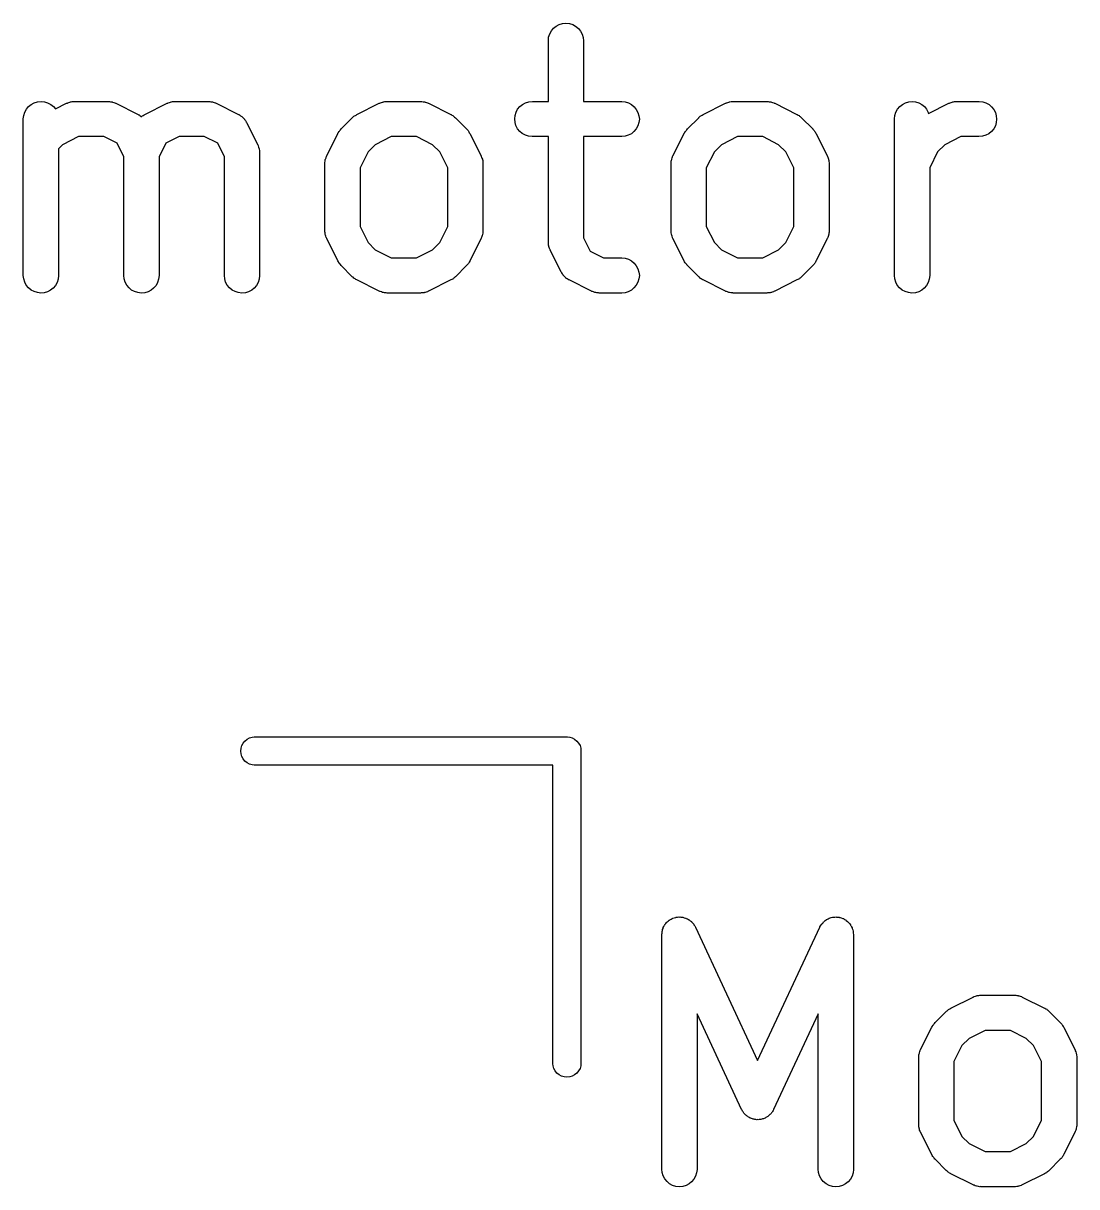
# Model space of a CAD drawing. Extents: x 79.2 to 140.3, y -94.5 to -17.5.
# Drawn here: x 130.584 to 135.076, y -59.963 to -55.003 of the extents above; entities that cross this region are included whole.
import ezdxf

# ---------------------------------------------------------------- set-up
doc = ezdxf.new("R2010")
doc.units = 0
doc.header["$MEASUREMENT"] = 0
doc.layers.add('BLACK', color=7, linetype='CONTINUOUS')

msp = doc.modelspace()

# ---------------------------------------------------------------- linework, layer by layer
at = {"layer": 'BLACK', "linetype": 'CONTINUOUS'}
for p, q in [((132.869, -55.0088), (132.883, -55.0047)), ((132.883, -55.0047), (132.898, -55.0034)), ((132.898, -55.0034), (132.913, -55.0049)), ((132.913, -55.0049), (132.927, -55.0092)), ((132.824, -55.0628), (132.829, -55.0488)), ((132.829, -55.0488), (132.836, -55.036)), ((132.836, -55.036), (132.845, -55.0248)), ((132.845, -55.0248), (132.856, -55.0156)), ((132.856, -55.0156), (132.869, -55.0088)), ((132.927, -55.0092), (132.939, -55.0162)), ((132.939, -55.0162), (132.951, -55.0255)), ((132.951, -55.0255), (132.96, -55.0369)), ((132.96, -55.0369), (132.967, -55.0498)), ((132.967, -55.0498), (132.971, -55.0638)), ((132.823, -55.0773), (132.824, -55.0628)), ((132.823, -55.0784), (132.823, -55.0773)), ((132.823, -55.3367), (132.823, -55.0784)), ((132.971, -55.0638), (132.973, -55.0784)), ((132.973, -55.0784), (132.973, -55.3367)), ((130.607, -55.3581), (130.618, -55.349)), ((130.618, -55.349), (130.631, -55.3422)), ((130.631, -55.3422), (130.645, -55.338)), ((130.645, -55.338), (130.66, -55.3367)), ((130.66, -55.3367), (130.675, -55.3382)), ((130.675, -55.3382), (130.688, -55.3426)), ((130.688, -55.3426), (130.701, -55.3495)), ((130.701, -55.3495), (130.713, -55.3589)), ((130.721, -55.3687), (130.769, -55.3446)), ((130.769, -55.3446), (130.77, -55.3442)), ((130.77, -55.3442), (130.772, -55.3434)), ((130.772, -55.3434), (130.774, -55.3424)), ((130.774, -55.3424), (130.779, -55.3409)), ((130.779, -55.3409), (130.783, -55.3391)), ((130.783, -55.3391), (130.786, -55.3388)), ((130.786, -55.3388), (130.788, -55.3381)), ((130.788, -55.3381), (130.793, -55.3376)), ((130.793, -55.3376), (130.798, -55.3368)), ((130.798, -55.3368), (130.8, -55.3369)), ((130.8, -55.3369), (130.802, -55.3367)), ((130.802, -55.3367), (130.945, -55.3367)), ((130.945, -55.3367), (130.946, -55.3367)), ((130.946, -55.3367), (130.948, -55.337)), ((130.948, -55.337), (130.951, -55.3369)), ((130.951, -55.3369), (130.956, -55.3378)), ((130.956, -55.3378), (130.961, -55.3384)), ((130.961, -55.3384), (130.963, -55.339)), ((130.963, -55.339), (130.965, -55.3394)), ((130.965, -55.3394), (130.97, -55.3412)), ((130.97, -55.3412), (130.975, -55.3428)), ((130.975, -55.3428), (130.977, -55.3438)), ((130.977, -55.3438), (130.979, -55.3446)), ((130.979, -55.3446), (131.074, -55.3923)), ((131.102, -55.3923), (131.197, -55.3446)), ((131.197, -55.3446), (131.198, -55.3442)), ((131.198, -55.3442), (131.2, -55.3434)), ((131.2, -55.3434), (131.202, -55.3424)), ((131.202, -55.3424), (131.207, -55.3409)), ((131.207, -55.3409), (131.212, -55.3391)), ((131.212, -55.3391), (131.214, -55.3388)), ((131.214, -55.3388), (131.216, -55.3381)), ((131.216, -55.3381), (131.221, -55.3376)), ((131.221, -55.3376), (131.226, -55.3368)), ((131.226, -55.3368), (131.229, -55.3369)), ((131.229, -55.3369), (131.231, -55.3367)), ((131.231, -55.3367), (131.374, -55.3367)), ((131.374, -55.3367), (131.375, -55.3367)), ((131.375, -55.3367), (131.377, -55.337)), ((131.377, -55.337), (131.379, -55.3369)), ((131.379, -55.3369), (131.384, -55.3378)), ((131.384, -55.3378), (131.389, -55.3384)), ((131.389, -55.3384), (131.391, -55.339)), ((131.391, -55.339), (131.394, -55.3394)), ((131.394, -55.3394), (131.398, -55.3412)), ((131.398, -55.3412), (131.403, -55.3428)), ((131.403, -55.3428), (131.405, -55.3438)), ((131.405, -55.3438), (131.407, -55.3446)), ((131.407, -55.3446), (131.502, -55.3923)), ((132.007, -55.3923), (132.102, -55.3446)), ((132.102, -55.3446), (132.103, -55.3442)), ((132.103, -55.3442), (132.105, -55.3434)), ((132.105, -55.3434), (132.107, -55.3424)), ((132.107, -55.3424), (132.112, -55.3409)), ((132.112, -55.3409), (132.117, -55.3391)), ((132.117, -55.3391), (132.119, -55.3388)), ((132.119, -55.3388), (132.121, -55.3381)), ((132.121, -55.3381), (132.126, -55.3376)), ((132.126, -55.3376), (132.131, -55.3368)), ((132.131, -55.3368), (132.133, -55.3369)), ((132.133, -55.3369), (132.136, -55.3367)), ((132.136, -55.3367), (132.278, -55.3367)), ((132.278, -55.3367), (132.28, -55.3367)), ((132.28, -55.3367), (132.282, -55.337)), ((132.282, -55.337), (132.284, -55.3369)), ((132.284, -55.3369), (132.289, -55.3378)), ((132.289, -55.3378), (132.294, -55.3384)), ((132.294, -55.3384), (132.296, -55.339)), ((132.296, -55.339), (132.298, -55.3394)), ((132.298, -55.3394), (132.303, -55.3412)), ((132.303, -55.3412), (132.308, -55.3428)), ((132.308, -55.3428), (132.31, -55.3438)), ((132.31, -55.3438), (132.312, -55.3446)), ((132.312, -55.3446), (132.407, -55.3923)), ((132.702, -55.3585), (132.713, -55.3492)), ((132.713, -55.3492), (132.726, -55.3424)), ((132.726, -55.3424), (132.74, -55.3381)), ((132.74, -55.3381), (132.755, -55.3367)), ((132.755, -55.3367), (132.823, -55.3367)), ((132.973, -55.3367), (133.136, -55.3367)), ((133.136, -55.3367), (133.137, -55.3367)), ((133.137, -55.3367), (133.151, -55.3384)), ((133.151, -55.3384), (133.165, -55.3428)), ((133.165, -55.3428), (133.178, -55.3498)), ((133.178, -55.3498), (133.189, -55.3592)), ((133.483, -55.3923), (133.578, -55.3446)), ((133.578, -55.3446), (133.579, -55.3442)), ((133.579, -55.3442), (133.581, -55.3434)), ((133.581, -55.3434), (133.583, -55.3424)), ((133.583, -55.3424), (133.588, -55.3409)), ((133.588, -55.3409), (133.593, -55.3391)), ((133.593, -55.3391), (133.595, -55.3388)), ((133.595, -55.3388), (133.597, -55.3381)), ((133.597, -55.3381), (133.602, -55.3376)), ((133.602, -55.3376), (133.607, -55.3368)), ((133.607, -55.3368), (133.61, -55.3369)), ((133.61, -55.3369), (133.612, -55.3367)), ((133.612, -55.3367), (133.755, -55.3367)), ((133.755, -55.3367), (133.756, -55.3367)), ((133.756, -55.3367), (133.758, -55.337)), ((133.758, -55.337), (133.76, -55.3369)), ((133.76, -55.3369), (133.765, -55.3378)), ((133.765, -55.3378), (133.77, -55.3384)), ((133.77, -55.3384), (133.772, -55.339)), ((133.772, -55.339), (133.775, -55.3394)), ((133.775, -55.3394), (133.779, -55.3412)), ((133.779, -55.3412), (133.784, -55.3428)), ((133.784, -55.3428), (133.786, -55.3438)), ((133.786, -55.3438), (133.788, -55.3446)), ((133.788, -55.3446), (133.883, -55.3923)), ((134.321, -55.3581), (134.333, -55.349)), ((134.333, -55.349), (134.346, -55.3422)), ((134.346, -55.3422), (134.36, -55.338)), ((134.36, -55.338), (134.374, -55.3367)), ((134.374, -55.3367), (134.389, -55.3382)), ((134.389, -55.3382), (134.403, -55.3426)), ((134.403, -55.3426), (134.416, -55.3495)), ((134.416, -55.3495), (134.427, -55.3589)), ((134.444, -55.3877), (134.531, -55.3446)), ((134.531, -55.3446), (134.532, -55.3442)), ((134.532, -55.3442), (134.534, -55.3434)), ((134.534, -55.3434), (134.536, -55.3424)), ((134.536, -55.3424), (134.541, -55.3409)), ((134.541, -55.3409), (134.545, -55.3391)), ((134.545, -55.3391), (134.548, -55.3388)), ((134.548, -55.3388), (134.55, -55.3381)), ((134.55, -55.3381), (134.555, -55.3376)), ((134.555, -55.3376), (134.56, -55.3368)), ((134.56, -55.3368), (134.562, -55.3369)), ((134.562, -55.3369), (134.564, -55.3367)), ((134.564, -55.3367), (134.659, -55.3367)), ((134.659, -55.3367), (134.66, -55.3367)), ((134.66, -55.3367), (134.675, -55.3384)), ((134.675, -55.3384), (134.689, -55.3428)), ((134.689, -55.3428), (134.702, -55.3498)), ((134.702, -55.3498), (134.713, -55.3592)), ((130.584, -55.4107), (130.586, -55.3961)), ((130.586, -55.3961), (130.59, -55.3822)), ((130.59, -55.3822), (130.598, -55.3693)), ((130.598, -55.3693), (130.607, -55.3581)), ((130.713, -55.3589), (130.721, -55.3687)), ((131.074, -55.3923), (131.075, -55.3927)), ((131.075, -55.3927), (131.076, -55.3936)), ((131.076, -55.3936), (131.078, -55.3943)), ((131.078, -55.3943), (131.082, -55.3976)), ((131.082, -55.3976), (131.087, -55.4007)), ((131.087, -55.4007), (131.088, -55.4015)), ((131.088, -55.4015), (131.089, -55.4012)), ((131.089, -55.4012), (131.09, -55.4)), ((131.09, -55.4), (131.095, -55.397)), ((131.095, -55.397), (131.099, -55.3938)), ((131.099, -55.3938), (131.101, -55.3931)), ((131.101, -55.3931), (131.102, -55.3923)), ((131.502, -55.3923), (131.503, -55.3927)), ((131.503, -55.3927), (131.505, -55.3936)), ((131.505, -55.3936), (131.506, -55.3943)), ((131.506, -55.3943), (131.511, -55.3976)), ((131.511, -55.3976), (131.516, -55.4007)), ((131.516, -55.4007), (131.517, -55.4018)), ((131.517, -55.4018), (131.518, -55.4028)), ((131.518, -55.4028), (131.522, -55.4069)), ((131.988, -55.4056), (131.991, -55.4029)), ((131.991, -55.4029), (131.994, -55.4)), ((131.994, -55.4), (131.997, -55.3984)), ((131.997, -55.3984), (132, -55.3964)), ((132, -55.3964), (132.003, -55.3945)), ((132.003, -55.3945), (132.007, -55.3923)), ((132.407, -55.3923), (132.408, -55.3927)), ((132.408, -55.3927), (132.412, -55.395)), ((132.412, -55.395), (132.415, -55.397)), ((132.415, -55.397), (132.418, -55.399)), ((132.418, -55.399), (132.42, -55.4007)), ((132.42, -55.4007), (132.423, -55.4036)), ((132.68, -55.4112), (132.681, -55.3966)), ((132.681, -55.3966), (132.686, -55.3826)), ((132.686, -55.3826), (132.692, -55.3698)), ((132.692, -55.3698), (132.702, -55.3585)), ((133.189, -55.3592), (133.198, -55.3706)), ((133.198, -55.3706), (133.205, -55.3836)), ((133.205, -55.3836), (133.209, -55.3977)), ((133.209, -55.3977), (133.211, -55.4122)), ((133.464, -55.4056), (133.468, -55.4029)), ((133.468, -55.4029), (133.471, -55.4)), ((133.471, -55.4), (133.473, -55.3984)), ((133.473, -55.3984), (133.476, -55.3964)), ((133.476, -55.3964), (133.479, -55.3945)), ((133.479, -55.3945), (133.483, -55.3923)), ((133.883, -55.3923), (133.884, -55.3927)), ((133.884, -55.3927), (133.888, -55.395)), ((133.888, -55.395), (133.892, -55.397)), ((133.892, -55.397), (133.894, -55.399)), ((133.894, -55.399), (133.897, -55.4007)), ((133.897, -55.4007), (133.9, -55.4036)), ((134.299, -55.4107), (134.3, -55.3961)), ((134.3, -55.3961), (134.305, -55.3822)), ((134.305, -55.3822), (134.312, -55.3693)), ((134.312, -55.3693), (134.321, -55.3581)), ((134.427, -55.3589), (134.436, -55.3702)), ((134.436, -55.3702), (134.443, -55.3831)), ((134.443, -55.3831), (134.444, -55.3877)), ((134.713, -55.3592), (134.722, -55.3706)), ((134.722, -55.3706), (134.729, -55.3836)), ((134.729, -55.3836), (134.733, -55.3977)), ((134.733, -55.3977), (134.734, -55.4122)), ((130.584, -55.4117), (130.584, -55.4107)), ((130.584, -56.0784), (130.584, -55.4117)), ((131.522, -55.4069), (131.526, -55.4109)), ((131.526, -55.4109), (131.527, -55.4122)), ((131.527, -55.4122), (131.528, -55.4134)), ((131.528, -55.4134), (131.531, -55.4182)), ((131.531, -55.4182), (131.535, -55.4229)), ((131.535, -55.4229), (131.535, -55.4244)), ((131.535, -55.4244), (131.536, -55.4258)), ((131.536, -55.4258), (131.584, -55.521)), ((131.94, -55.4539), (131.987, -55.4063)), ((131.987, -55.4063), (131.988, -55.4056)), ((132.423, -55.4036), (132.427, -55.4063)), ((132.427, -55.4063), (132.474, -55.4539)), ((132.681, -55.4258), (132.68, -55.4112)), ((132.685, -55.4398), (132.681, -55.4258)), ((132.692, -55.4528), (132.685, -55.4398)), ((132.701, -55.4642), (132.692, -55.4528)), ((133.205, -55.4408), (133.198, -55.4537)), ((133.209, -55.4268), (133.205, -55.4408)), ((133.211, -55.4122), (133.209, -55.4268)), ((133.416, -55.4539), (133.464, -55.4063)), ((133.464, -55.4063), (133.464, -55.4056)), ((133.9, -55.4036), (133.903, -55.4063)), ((133.903, -55.4063), (133.951, -55.4539)), ((134.299, -55.4117), (134.299, -55.4107)), ((134.299, -56.0784), (134.299, -55.4117)), ((134.729, -55.4408), (134.722, -55.4537)), ((134.733, -55.4268), (134.729, -55.4408)), ((134.734, -55.4122), (134.733, -55.4268)), ((130.82, -55.4867), (130.751, -55.521)), ((130.927, -55.4867), (130.82, -55.4867)), ((130.984, -55.5152), (130.927, -55.4867)), ((131.249, -55.4867), (131.192, -55.5152)), ((131.356, -55.4867), (131.249, -55.4867)), ((131.413, -55.5152), (131.356, -55.4867)), ((131.878, -55.5686), (131.926, -55.4734)), ((131.926, -55.4725), (131.928, -55.4689)), ((131.926, -55.4734), (131.926, -55.4725)), ((131.928, -55.4689), (131.93, -55.4652)), ((131.93, -55.4652), (131.932, -55.4628)), ((131.932, -55.4628), (131.934, -55.4602)), ((131.934, -55.4602), (131.937, -55.4572)), ((131.937, -55.4572), (131.94, -55.4539)), ((132.153, -55.4867), (132.085, -55.521)), ((132.261, -55.4867), (132.153, -55.4867)), ((132.329, -55.521), (132.261, -55.4867)), ((132.474, -55.4539), (132.475, -55.4547)), ((132.475, -55.4547), (132.478, -55.458)), ((132.478, -55.458), (132.481, -55.461)), ((132.481, -55.461), (132.482, -55.4637)), ((132.482, -55.4637), (132.484, -55.4661)), ((132.484, -55.4661), (132.486, -55.4698)), ((132.486, -55.4698), (132.488, -55.4734)), ((132.488, -55.4734), (132.536, -55.5686)), ((132.712, -55.4736), (132.701, -55.4642)), ((132.725, -55.4806), (132.712, -55.4736)), ((132.739, -55.4851), (132.725, -55.4806)), ((132.754, -55.4867), (132.739, -55.4851)), ((132.755, -55.4867), (132.754, -55.4867)), ((132.823, -55.4867), (132.755, -55.4867)), ((132.823, -55.9355), (132.823, -55.4867)), ((133.136, -55.4867), (132.973, -55.4867)), ((132.973, -55.4867), (132.973, -55.9178)), ((133.15, -55.4853), (133.136, -55.4867)), ((133.164, -55.4811), (133.15, -55.4853)), ((133.177, -55.4742), (133.164, -55.4811)), ((133.188, -55.4649), (133.177, -55.4742)), ((133.198, -55.4537), (133.188, -55.4649)), ((133.354, -55.5686), (133.402, -55.4734)), ((133.402, -55.4725), (133.405, -55.4689)), ((133.402, -55.4734), (133.402, -55.4725)), ((133.405, -55.4689), (133.407, -55.4652)), ((133.407, -55.4652), (133.409, -55.4628)), ((133.409, -55.4628), (133.41, -55.4602)), ((133.41, -55.4602), (133.413, -55.4572)), ((133.413, -55.4572), (133.416, -55.4539)), ((133.63, -55.4867), (133.561, -55.521)), ((133.737, -55.4867), (133.63, -55.4867)), ((133.805, -55.521), (133.737, -55.4867)), ((133.951, -55.4539), (133.951, -55.4547)), ((133.951, -55.4547), (133.954, -55.458)), ((133.954, -55.458), (133.957, -55.461)), ((133.957, -55.461), (133.958, -55.4637)), ((133.958, -55.4637), (133.96, -55.4661)), ((133.96, -55.4661), (133.962, -55.4698)), ((133.962, -55.4698), (133.965, -55.4734)), ((133.965, -55.4734), (134.012, -55.5686)), ((134.582, -55.4867), (134.513, -55.521)), ((134.659, -55.4867), (134.582, -55.4867)), ((134.674, -55.4853), (134.659, -55.4867)), ((134.688, -55.4811), (134.674, -55.4853)), ((134.701, -55.4742), (134.688, -55.4811)), ((134.712, -55.4649), (134.701, -55.4742)), ((134.722, -55.4537), (134.712, -55.4649)), ((130.751, -55.521), (130.734, -55.538)), ((130.734, -55.538), (130.734, -56.0784)), ((131.013, -55.5723), (130.984, -55.5152)), ((131.192, -55.5152), (131.163, -55.5723)), ((131.442, -55.5723), (131.413, -55.5152)), ((131.584, -55.521), (131.584, -55.522)), ((131.584, -55.522), (131.585, -55.524)), ((131.585, -55.524), (131.586, -55.526)), ((131.586, -55.526), (131.587, -55.5309)), ((131.587, -55.5309), (131.589, -55.5357)), ((131.589, -55.5357), (131.59, -55.5379)), ((131.59, -55.5379), (131.59, -55.54)), ((131.59, -55.54), (131.591, -55.5451)), ((131.591, -55.5451), (131.591, -55.5502)), ((131.591, -55.5502), (131.591, -55.5524)), ((132.054, -55.5514), (132.02, -55.6199)), ((132.085, -55.521), (132.054, -55.5514)), ((132.36, -55.5514), (132.329, -55.521)), ((132.394, -55.6199), (132.36, -55.5514)), ((133.531, -55.5514), (133.496, -55.6199)), ((133.561, -55.521), (133.531, -55.5514)), ((133.836, -55.5514), (133.805, -55.521)), ((133.87, -55.6199), (133.836, -55.5514)), ((134.483, -55.5514), (134.449, -55.6199)), ((134.513, -55.521), (134.483, -55.5514)), ((131.013, -56.0784), (131.013, -55.5723)), ((131.163, -55.5723), (131.163, -56.0784)), ((131.442, -56.0784), (131.442, -55.5723)), ((131.591, -55.5524), (131.592, -55.5546)), ((131.592, -55.5546), (131.592, -56.0784)), ((131.87, -55.5967), (131.871, -55.5917)), ((131.87, -55.5989), (131.87, -55.5967)), ((131.87, -55.6011), (131.87, -55.5989)), ((131.87, -55.6022), (131.87, -55.6011)), ((131.871, -55.5917), (131.872, -55.5866)), ((131.872, -55.5845), (131.873, -55.5823)), ((131.872, -55.5866), (131.872, -55.5845)), ((131.873, -55.5823), (131.875, -55.5775)), ((131.875, -55.5775), (131.876, -55.5726)), ((131.876, -55.5726), (131.877, -55.5707)), ((131.877, -55.5707), (131.878, -55.5686)), ((132.536, -55.5686), (132.536, -55.5696)), ((132.536, -55.5696), (132.537, -55.5717)), ((132.537, -55.5717), (132.538, -55.5736)), ((132.538, -55.5736), (132.54, -55.5785)), ((132.54, -55.5785), (132.542, -55.5833)), ((132.542, -55.5833), (132.542, -55.5855)), ((132.542, -55.5855), (132.543, -55.5876)), ((132.543, -55.5876), (132.543, -55.5927)), ((132.543, -55.5927), (132.544, -55.5978)), ((132.544, -55.5978), (132.544, -55.6)), ((132.544, -55.6), (132.544, -55.6022)), ((133.346, -55.6011), (133.347, -55.5989)), ((133.346, -55.6022), (133.346, -55.6011)), ((133.347, -55.5917), (133.348, -55.5866)), ((133.347, -55.5967), (133.347, -55.5917)), ((133.347, -55.5989), (133.347, -55.5967)), ((133.348, -55.5866), (133.349, -55.5845)), ((133.349, -55.5823), (133.351, -55.5775)), ((133.349, -55.5845), (133.349, -55.5823)), ((133.351, -55.5775), (133.352, -55.5726)), ((133.352, -55.5726), (133.353, -55.5707)), ((133.353, -55.5707), (133.354, -55.5686)), ((134.012, -55.5686), (134.013, -55.5696)), ((134.013, -55.5696), (134.013, -55.5717)), ((134.013, -55.5717), (134.014, -55.5736)), ((134.014, -55.5736), (134.016, -55.5785)), ((134.016, -55.5785), (134.018, -55.5833)), ((134.018, -55.5833), (134.018, -55.5855)), ((134.018, -55.5855), (134.019, -55.5876)), ((134.019, -55.5876), (134.019, -55.5927)), ((134.019, -55.5927), (134.02, -55.5978)), ((134.02, -55.5978), (134.02, -55.6)), ((134.02, -55.6), (134.02, -55.6022)), ((131.87, -55.8879), (131.87, -55.6022)), ((132.02, -55.6199), (132.02, -55.8702)), ((132.394, -55.8702), (132.394, -55.6199)), ((132.544, -55.6022), (132.544, -55.8879)), ((133.346, -55.8879), (133.346, -55.6022)), ((133.496, -55.6199), (133.496, -55.8702)), ((133.87, -55.8702), (133.87, -55.6199)), ((134.02, -55.6022), (134.02, -55.8879)), ((134.449, -55.6199), (134.449, -56.0784)), ((131.87, -55.8901), (131.87, -55.8879)), ((131.87, -55.8923), (131.87, -55.8901)), ((131.871, -55.8974), (131.87, -55.8923)), ((131.872, -55.9025), (131.871, -55.8974)), ((132.02, -55.8702), (132.054, -55.9387)), ((132.36, -55.9387), (132.394, -55.8702)), ((132.543, -55.8984), (132.542, -55.9035)), ((132.544, -55.8934), (132.543, -55.8984)), ((132.544, -55.8879), (132.544, -55.889)), ((132.544, -55.889), (132.544, -55.8911)), ((132.544, -55.8911), (132.544, -55.8934)), ((133.347, -55.8901), (133.346, -55.8879)), ((133.346, -55.8923), (133.347, -55.8901)), ((133.347, -55.8974), (133.346, -55.8923)), ((133.348, -55.9025), (133.347, -55.8974)), ((133.496, -55.8702), (133.531, -55.9387)), ((133.836, -55.9387), (133.87, -55.8702)), ((134.02, -55.8934), (134.019, -55.8984)), ((134.019, -55.8984), (134.019, -55.9035)), ((134.02, -55.8879), (134.02, -55.889)), ((134.02, -55.889), (134.02, -55.8911)), ((134.02, -55.8911), (134.02, -55.8934)), ((131.872, -55.9046), (131.872, -55.9025)), ((131.873, -55.9068), (131.872, -55.9046)), ((131.874, -55.9116), (131.873, -55.9068)), ((131.876, -55.9165), (131.874, -55.9116)), ((131.877, -55.9184), (131.876, -55.9165)), ((131.878, -55.9205), (131.877, -55.9184)), ((131.878, -55.9214), (131.878, -55.9205)), ((131.926, -56.0167), (131.878, -55.9214)), ((132.054, -55.9387), (132.085, -55.9691)), ((132.329, -55.9691), (132.36, -55.9387)), ((132.536, -55.9214), (132.488, -56.0167)), ((132.537, -55.9194), (132.536, -55.9214)), ((132.538, -55.9174), (132.537, -55.9194)), ((132.539, -55.9126), (132.538, -55.9174)), ((132.541, -55.9078), (132.539, -55.9126)), ((132.542, -55.9056), (132.541, -55.9078)), ((132.542, -55.9035), (132.542, -55.9056)), ((132.823, -55.9377), (132.823, -55.9355)), ((132.823, -55.9399), (132.823, -55.9377)), ((132.823, -55.945), (132.823, -55.9399)), ((132.824, -55.9501), (132.823, -55.945)), ((132.973, -55.9178), (133.001, -55.9749)), ((133.348, -55.9046), (133.348, -55.9025)), ((133.349, -55.9068), (133.348, -55.9046)), ((133.351, -55.9116), (133.349, -55.9068)), ((133.352, -55.9165), (133.351, -55.9116)), ((133.353, -55.9184), (133.352, -55.9165)), ((133.354, -55.9205), (133.353, -55.9184)), ((133.354, -55.9214), (133.354, -55.9205)), ((133.402, -56.0167), (133.354, -55.9214)), ((133.531, -55.9387), (133.561, -55.9691)), ((133.805, -55.9691), (133.836, -55.9387)), ((134.012, -55.9214), (133.965, -56.0167)), ((134.013, -55.9194), (134.012, -55.9214)), ((134.014, -55.9174), (134.013, -55.9194)), ((134.016, -55.9126), (134.014, -55.9174)), ((134.017, -55.9078), (134.016, -55.9126)), ((134.018, -55.9056), (134.017, -55.9078)), ((134.019, -55.9035), (134.018, -55.9056)), ((132.085, -55.9691), (132.153, -56.0034)), ((132.261, -56.0034), (132.329, -55.9691)), ((132.825, -55.9522), (132.824, -55.9501)), ((132.825, -55.9544), (132.825, -55.9522)), ((132.827, -55.9592), (132.825, -55.9544)), ((132.828, -55.9641), (132.827, -55.9592)), ((132.829, -55.9661), (132.828, -55.9641)), ((132.83, -55.9681), (132.829, -55.9661)), ((132.83, -55.9691), (132.83, -55.9681)), ((132.878, -56.0643), (132.83, -55.9691)), ((133.001, -55.9749), (133.058, -56.0034)), ((133.561, -55.9691), (133.63, -56.0034)), ((133.737, -56.0034), (133.805, -55.9691)), ((131.928, -56.0203), (131.926, -56.0167)), ((131.93, -56.024), (131.928, -56.0203)), ((131.932, -56.0264), (131.93, -56.024)), ((131.933, -56.0291), (131.932, -56.0264)), ((131.936, -56.0321), (131.933, -56.0291)), ((131.939, -56.0354), (131.936, -56.0321)), ((131.94, -56.0362), (131.939, -56.0354)), ((131.987, -56.0838), (131.94, -56.0362)), ((132.153, -56.0034), (132.261, -56.0034)), ((132.474, -56.0362), (132.427, -56.0838)), ((132.477, -56.0329), (132.474, -56.0362)), ((132.48, -56.0299), (132.477, -56.0329)), ((132.482, -56.0273), (132.48, -56.0299)), ((132.484, -56.0249), (132.482, -56.0273)), ((132.486, -56.0212), (132.484, -56.0249)), ((132.488, -56.0176), (132.486, -56.0212)), ((132.488, -56.0167), (132.488, -56.0176)), ((133.058, -56.0034), (133.136, -56.0034)), ((133.136, -56.0034), (133.137, -56.0034)), ((133.137, -56.0034), (133.151, -56.005)), ((133.151, -56.005), (133.165, -56.0094)), ((133.165, -56.0094), (133.178, -56.0165)), ((133.178, -56.0165), (133.189, -56.0259)), ((133.189, -56.0259), (133.198, -56.0373)), ((133.198, -56.0373), (133.205, -56.0503)), ((133.404, -56.0203), (133.402, -56.0167)), ((133.406, -56.024), (133.404, -56.0203)), ((133.408, -56.0264), (133.406, -56.024)), ((133.41, -56.0291), (133.408, -56.0264)), ((133.413, -56.0321), (133.41, -56.0291)), ((133.415, -56.0354), (133.413, -56.0321)), ((133.416, -56.0362), (133.415, -56.0354)), ((133.464, -56.0838), (133.416, -56.0362)), ((133.63, -56.0034), (133.737, -56.0034)), ((133.951, -56.0362), (133.903, -56.0838)), ((133.953, -56.0329), (133.951, -56.0362)), ((133.956, -56.0299), (133.953, -56.0329)), ((133.958, -56.0273), (133.956, -56.0299)), ((133.96, -56.0249), (133.958, -56.0273)), ((133.962, -56.0212), (133.96, -56.0249)), ((133.964, -56.0176), (133.962, -56.0212)), ((133.965, -56.0167), (133.964, -56.0176)), ((130.586, -56.0929), (130.584, -56.0784)), ((130.59, -56.107), (130.586, -56.0929)), ((130.733, -56.094), (130.728, -56.1079)), ((130.734, -56.0794), (130.733, -56.094)), ((130.734, -56.0784), (130.734, -56.0794)), ((131.014, -56.0929), (131.013, -56.0784)), ((131.019, -56.107), (131.014, -56.0929)), ((131.161, -56.094), (131.157, -56.1079)), ((131.163, -56.0794), (131.161, -56.094)), ((131.163, -56.0784), (131.163, -56.0794)), ((131.443, -56.0929), (131.442, -56.0784)), ((131.447, -56.107), (131.443, -56.0929)), ((131.59, -56.094), (131.586, -56.1079)), ((131.592, -56.0794), (131.59, -56.094)), ((131.592, -56.0784), (131.592, -56.0794)), ((131.991, -56.0865), (131.987, -56.0838)), ((131.994, -56.0894), (131.991, -56.0865)), ((131.996, -56.0911), (131.994, -56.0894)), ((131.999, -56.0931), (131.996, -56.0911)), ((132.002, -56.0951), (131.999, -56.0931)), ((132.006, -56.0974), (132.002, -56.0951)), ((132.007, -56.0978), (132.006, -56.0974)), ((132.411, -56.0956), (132.407, -56.0978)), ((132.415, -56.0937), (132.411, -56.0956)), ((132.417, -56.0917), (132.415, -56.0937)), ((132.42, -56.0901), (132.417, -56.0917)), ((132.423, -56.0872), (132.42, -56.0901)), ((132.426, -56.0845), (132.423, -56.0872)), ((132.427, -56.0838), (132.426, -56.0845)), ((132.879, -56.0657), (132.878, -56.0643)), ((132.88, -56.0672), (132.879, -56.0657)), ((132.883, -56.0719), (132.88, -56.0672)), ((132.886, -56.0767), (132.883, -56.0719)), ((132.887, -56.0779), (132.886, -56.0767)), ((132.888, -56.0792), (132.887, -56.0779)), ((132.892, -56.0832), (132.888, -56.0792)), ((132.896, -56.0873), (132.892, -56.0832)), ((132.897, -56.0883), (132.896, -56.0873)), ((132.898, -56.0894), (132.897, -56.0883)), ((132.903, -56.0925), (132.898, -56.0894)), ((132.908, -56.0958), (132.903, -56.0925)), ((132.909, -56.0965), (132.908, -56.0958)), ((132.911, -56.0974), (132.909, -56.0965)), ((132.912, -56.0978), (132.911, -56.0974)), ((133.205, -56.0503), (133.209, -56.0643)), ((133.209, -56.0935), (133.205, -56.1074)), ((133.209, -56.0643), (133.211, -56.0789)), ((133.211, -56.0789), (133.209, -56.0935)), ((133.467, -56.0865), (133.464, -56.0838)), ((133.47, -56.0894), (133.467, -56.0865)), ((133.472, -56.0911), (133.47, -56.0894)), ((133.475, -56.0931), (133.472, -56.0911)), ((133.479, -56.0951), (133.475, -56.0931)), ((133.482, -56.0974), (133.479, -56.0951)), ((133.483, -56.0978), (133.482, -56.0974)), ((133.887, -56.0956), (133.883, -56.0978)), ((133.891, -56.0937), (133.887, -56.0956)), ((133.893, -56.0917), (133.891, -56.0937)), ((133.896, -56.0901), (133.893, -56.0917)), ((133.899, -56.0872), (133.896, -56.0901)), ((133.902, -56.0845), (133.899, -56.0872)), ((133.903, -56.0838), (133.902, -56.0845)), ((134.3, -56.0929), (134.299, -56.0784)), ((134.304, -56.107), (134.3, -56.0929)), ((134.447, -56.094), (134.443, -56.1079)), ((134.449, -56.0794), (134.447, -56.094)), ((134.449, -56.0784), (134.449, -56.0794)), ((130.597, -56.1199), (130.59, -56.107)), ((130.606, -56.1312), (130.597, -56.1199)), ((130.617, -56.1406), (130.606, -56.1312)), ((130.63, -56.1475), (130.617, -56.1406)), ((130.7, -56.1411), (130.688, -56.1479)), ((130.712, -56.132), (130.7, -56.1411)), ((130.721, -56.1208), (130.712, -56.132)), ((130.728, -56.1079), (130.721, -56.1208)), ((131.026, -56.1199), (131.019, -56.107)), ((131.035, -56.1312), (131.026, -56.1199)), ((131.046, -56.1406), (131.035, -56.1312)), ((131.059, -56.1475), (131.046, -56.1406)), ((131.129, -56.1411), (131.116, -56.1479)), ((131.14, -56.132), (131.129, -56.1411)), ((131.15, -56.1208), (131.14, -56.132)), ((131.157, -56.1079), (131.15, -56.1208)), ((131.454, -56.1199), (131.447, -56.107)), ((131.463, -56.1312), (131.454, -56.1199)), ((131.475, -56.1406), (131.463, -56.1312)), ((131.488, -56.1475), (131.475, -56.1406)), ((131.558, -56.1411), (131.545, -56.1479)), ((131.569, -56.132), (131.558, -56.1411)), ((131.578, -56.1208), (131.569, -56.132)), ((131.586, -56.1079), (131.578, -56.1208)), ((132.102, -56.1455), (132.007, -56.0978)), ((132.104, -56.1463), (132.102, -56.1455)), ((132.106, -56.1473), (132.104, -56.1463)), ((132.309, -56.1467), (132.307, -56.1477)), ((132.311, -56.1459), (132.309, -56.1467)), ((132.312, -56.1455), (132.311, -56.1459)), ((132.407, -56.0978), (132.312, -56.1455)), ((133.007, -56.1455), (132.912, -56.0978)), ((133.009, -56.1463), (133.007, -56.1455)), ((133.011, -56.1473), (133.009, -56.1463)), ((133.177, -56.1408), (133.164, -56.1477)), ((133.188, -56.1316), (133.177, -56.1408)), ((133.198, -56.1203), (133.188, -56.1316)), ((133.205, -56.1074), (133.198, -56.1203)), ((133.578, -56.1455), (133.483, -56.0978)), ((133.58, -56.1463), (133.578, -56.1455)), ((133.582, -56.1473), (133.58, -56.1463)), ((133.785, -56.1467), (133.783, -56.1477)), ((133.787, -56.1459), (133.785, -56.1467)), ((133.788, -56.1455), (133.787, -56.1459)), ((133.883, -56.0978), (133.788, -56.1455)), ((134.311, -56.1199), (134.304, -56.107)), ((134.32, -56.1312), (134.311, -56.1199)), ((134.332, -56.1406), (134.32, -56.1312)), ((134.345, -56.1475), (134.332, -56.1406)), ((134.415, -56.1411), (134.402, -56.1479)), ((134.426, -56.132), (134.415, -56.1411)), ((134.436, -56.1208), (134.426, -56.132)), ((134.443, -56.1079), (134.436, -56.1208)), ((130.644, -56.1518), (130.63, -56.1475)), ((130.659, -56.1534), (130.644, -56.1518)), ((130.673, -56.1521), (130.659, -56.1534)), ((130.688, -56.1479), (130.673, -56.1521)), ((131.073, -56.1518), (131.059, -56.1475)), ((131.087, -56.1534), (131.073, -56.1518)), ((131.102, -56.1521), (131.087, -56.1534)), ((131.116, -56.1479), (131.102, -56.1521)), ((131.501, -56.1518), (131.488, -56.1475)), ((131.516, -56.1534), (131.501, -56.1518)), ((131.531, -56.1521), (131.516, -56.1534)), ((131.545, -56.1479), (131.531, -56.1521)), ((132.111, -56.1489), (132.106, -56.1473)), ((132.116, -56.1507), (132.111, -56.1489)), ((132.118, -56.1511), (132.116, -56.1507)), ((132.12, -56.1517), (132.118, -56.1511)), ((132.125, -56.1523), (132.12, -56.1517)), ((132.13, -56.1532), (132.125, -56.1523)), ((132.132, -56.1531), (132.13, -56.1532)), ((132.135, -56.1534), (132.132, -56.1531)), ((132.136, -56.1534), (132.135, -56.1534)), ((132.278, -56.1534), (132.136, -56.1534)), ((132.281, -56.1532), (132.278, -56.1534)), ((132.283, -56.1533), (132.281, -56.1532)), ((132.288, -56.1525), (132.283, -56.1533)), ((132.293, -56.152), (132.288, -56.1525)), ((132.295, -56.1513), (132.293, -56.152)), ((132.297, -56.151), (132.295, -56.1513)), ((132.302, -56.1492), (132.297, -56.151)), ((132.307, -56.1477), (132.302, -56.1492)), ((133.016, -56.1489), (133.011, -56.1473)), ((133.021, -56.1507), (133.016, -56.1489)), ((133.023, -56.1511), (133.021, -56.1507)), ((133.025, -56.1517), (133.023, -56.1511)), ((133.03, -56.1523), (133.025, -56.1517)), ((133.035, -56.1532), (133.03, -56.1523)), ((133.037, -56.1531), (133.035, -56.1532)), ((133.039, -56.1534), (133.037, -56.1531)), ((133.04, -56.1534), (133.039, -56.1534)), ((133.136, -56.1534), (133.04, -56.1534)), ((133.15, -56.152), (133.136, -56.1534)), ((133.164, -56.1477), (133.15, -56.152)), ((133.587, -56.1489), (133.582, -56.1473)), ((133.592, -56.1507), (133.587, -56.1489)), ((133.594, -56.1511), (133.592, -56.1507)), ((133.596, -56.1517), (133.594, -56.1511)), ((133.601, -56.1523), (133.596, -56.1517)), ((133.606, -56.1532), (133.601, -56.1523)), ((133.609, -56.1531), (133.606, -56.1532)), ((133.611, -56.1534), (133.609, -56.1531)), ((133.612, -56.1534), (133.611, -56.1534)), ((133.755, -56.1534), (133.612, -56.1534)), ((133.757, -56.1532), (133.755, -56.1534)), ((133.759, -56.1533), (133.757, -56.1532)), ((133.764, -56.1525), (133.759, -56.1533)), ((133.769, -56.152), (133.764, -56.1525)), ((133.771, -56.1513), (133.769, -56.152)), ((133.774, -56.151), (133.771, -56.1513)), ((133.778, -56.1492), (133.774, -56.151)), ((133.783, -56.1477), (133.778, -56.1492)), ((134.359, -56.1518), (134.345, -56.1475)), ((134.373, -56.1534), (134.359, -56.1518)), ((134.388, -56.1521), (134.373, -56.1534)), ((134.402, -56.1479), (134.388, -56.1521)), ((131.516, -58.0829), (131.522, -58.0725)), ((131.522, -58.0725), (131.529, -58.0634)), ((131.529, -58.0634), (131.539, -58.0559)), ((131.539, -58.0559), (131.549, -58.0503)), ((131.549, -58.0503), (131.56, -58.0469)), ((131.56, -58.0469), (131.569, -58.046)), ((131.569, -58.046), (132.899, -58.046)), ((132.899, -58.046), (132.902, -58.0457)), ((132.902, -58.0457), (132.905, -58.046)), ((132.905, -58.046), (132.905, -58.046)), ((132.905, -58.046), (132.914, -58.0469)), ((132.914, -58.0469), (132.925, -58.0503)), ((132.925, -58.0503), (132.935, -58.0559)), ((132.935, -58.0559), (132.945, -58.0634)), ((132.945, -58.0634), (132.952, -58.0725)), ((132.952, -58.0725), (132.958, -58.0829)), ((131.512, -58.106), (131.513, -58.0942)), ((131.513, -58.1178), (131.512, -58.106)), ((131.513, -58.0942), (131.516, -58.0829)), ((131.516, -58.1291), (131.513, -58.1178)), ((131.522, -58.1395), (131.516, -58.1291)), ((132.958, -58.0829), (132.961, -58.0942)), ((132.961, -58.0942), (132.962, -58.106)), ((132.962, -58.106), (132.962, -58.1089)), ((132.962, -58.1089), (132.962, -59.4389)), ((131.529, -58.1486), (131.522, -58.1395)), ((131.539, -58.1561), (131.529, -58.1486)), ((131.549, -58.1617), (131.539, -58.1561)), ((131.56, -58.1651), (131.549, -58.1617)), ((131.569, -58.166), (131.56, -58.1651)), ((132.842, -58.166), (131.569, -58.166)), ((132.842, -59.4389), (132.842, -58.166)), ((133.34, -58.8267), (133.341, -58.8256)), ((133.341, -58.8256), (133.346, -58.823)), ((133.346, -58.823), (133.351, -58.8202)), ((133.351, -58.8202), (133.352, -58.8196)), ((133.352, -58.8196), (133.354, -58.8188)), ((133.354, -58.8188), (133.359, -58.8173)), ((133.359, -58.8173), (133.365, -58.8154)), ((133.365, -58.8154), (133.366, -58.8152)), ((133.366, -58.8152), (133.368, -58.8147)), ((133.368, -58.8147), (133.374, -58.8142)), ((133.374, -58.8142), (133.379, -58.8134)), ((133.379, -58.8134), (133.381, -58.8135)), ((133.381, -58.8135), (133.383, -58.8134)), ((133.383, -58.8134), (133.388, -58.814)), ((133.388, -58.814), (133.394, -58.8143)), ((133.394, -58.8143), (133.395, -58.8147)), ((133.395, -58.8147), (133.397, -58.8149)), ((133.397, -58.8149), (133.402, -58.8166)), ((133.402, -58.8166), (133.408, -58.818)), ((133.408, -58.818), (133.409, -58.8187)), ((133.409, -58.8187), (133.411, -58.8192)), ((133.411, -58.8192), (133.416, -58.8219)), ((133.416, -58.8219), (133.421, -58.8244)), ((133.421, -58.8244), (133.422, -58.8254)), ((133.422, -58.8254), (133.424, -58.8262)), ((134.003, -58.8291), (134.008, -58.8256)), ((134.008, -58.8256), (134.009, -58.8248)), ((134.009, -58.8248), (134.011, -58.8238)), ((134.011, -58.8238), (134.016, -58.8214)), ((134.016, -58.8214), (134.021, -58.8188)), ((134.021, -58.8188), (134.022, -58.8184)), ((134.022, -58.8184), (134.024, -58.8176)), ((134.024, -58.8176), (134.029, -58.8163)), ((134.029, -58.8163), (134.035, -58.8147)), ((134.035, -58.8147), (134.036, -58.8146)), ((134.036, -58.8146), (134.038, -58.8141)), ((134.038, -58.8141), (134.044, -58.8139)), ((134.044, -58.8139), (134.049, -58.8134)), ((134.049, -58.8134), (134.051, -58.8136)), ((134.051, -58.8136), (134.053, -58.8135)), ((134.053, -58.8135), (134.058, -58.8143)), ((134.058, -58.8143), (134.064, -58.8149)), ((134.064, -58.8149), (134.065, -58.8154)), ((134.065, -58.8154), (134.067, -58.8157)), ((134.067, -58.8157), (134.072, -58.8176)), ((134.072, -58.8176), (134.078, -58.8192)), ((134.078, -58.8192), (134.079, -58.8201)), ((134.079, -58.8201), (134.081, -58.8206)), ((134.081, -58.8206), (134.086, -58.8235)), ((134.086, -58.8235), (134.091, -58.8262)), ((133.308, -58.8745), (133.309, -58.8728)), ((133.308, -58.8762), (133.308, -58.8745)), ((133.309, -58.8728), (133.31, -58.8674)), ((133.31, -58.8674), (133.312, -58.862)), ((133.312, -58.862), (133.313, -58.8605)), ((133.313, -58.8588), (133.316, -58.8539)), ((133.313, -58.8605), (133.313, -58.8588)), ((133.316, -58.8539), (133.318, -58.8489)), ((133.318, -58.8489), (133.319, -58.8475)), ((133.319, -58.8475), (133.32, -58.846)), ((133.32, -58.846), (133.324, -58.8417)), ((133.324, -58.8417), (133.327, -58.8372)), ((133.327, -58.8372), (133.328, -58.8361)), ((133.328, -58.8361), (133.33, -58.8348)), ((133.33, -58.8348), (133.334, -58.8313)), ((133.334, -58.8313), (133.338, -58.8276)), ((133.338, -58.8276), (133.34, -58.8267)), ((133.424, -58.8262), (133.428, -58.8298)), ((133.428, -58.8298), (133.433, -58.8332)), ((133.433, -58.8332), (133.434, -58.8344)), ((133.434, -58.8344), (133.435, -58.8355)), ((133.435, -58.8355), (133.439, -58.8399)), ((133.439, -58.8399), (133.443, -58.8441)), ((133.443, -58.8441), (133.443, -58.8455)), ((133.443, -58.8455), (133.444, -58.8469)), ((133.444, -58.8469), (133.447, -58.8518)), ((133.447, -58.8518), (133.45, -58.8567)), ((133.45, -58.8567), (133.715, -59.4253)), ((133.715, -59.4253), (133.981, -58.8567)), ((133.981, -58.8557), (133.984, -58.8509)), ((133.981, -58.8567), (133.981, -58.8557)), ((133.984, -58.8509), (133.987, -58.846)), ((133.987, -58.846), (133.988, -58.8447)), ((133.988, -58.8447), (133.989, -58.8432)), ((133.989, -58.8432), (133.993, -58.8391)), ((133.993, -58.8391), (133.996, -58.8348)), ((133.996, -58.8348), (133.998, -58.8337)), ((133.998, -58.8337), (133.999, -58.8325)), ((133.999, -58.8325), (134.003, -58.8291)), ((134.091, -58.8262), (134.092, -58.8273)), ((134.092, -58.8273), (134.093, -58.8282)), ((134.093, -58.8282), (134.098, -58.832)), ((134.098, -58.832), (134.102, -58.8355)), ((134.102, -58.8355), (134.103, -58.8369)), ((134.103, -58.8369), (134.104, -58.838)), ((134.104, -58.838), (134.108, -58.8425)), ((134.108, -58.8425), (134.111, -58.8469)), ((134.111, -58.8469), (134.112, -58.8484)), ((134.112, -58.8484), (134.113, -58.8498)), ((134.113, -58.8498), (134.115, -58.8549)), ((134.115, -58.8549), (134.118, -58.8598)), ((134.118, -58.8598), (134.119, -58.8614)), ((134.119, -58.8614), (134.119, -58.863)), ((134.119, -58.863), (134.121, -58.8684)), ((134.121, -58.8684), (134.122, -58.8738)), ((134.122, -58.8738), (134.122, -58.8755)), ((133.307, -58.8873), (133.308, -58.8818)), ((133.307, -58.8884), (133.307, -58.8873)), ((133.307, -59.8884), (133.307, -58.8884)), ((133.308, -58.8818), (133.308, -58.8762)), ((134.122, -58.8755), (134.123, -58.8772)), ((134.123, -58.8772), (134.123, -58.8828)), ((134.123, -58.8828), (134.124, -58.8884)), ((134.124, -58.8884), (134.124, -59.8884)), ((134.539, -59.2023), (134.634, -59.1546)), ((134.634, -59.1546), (134.635, -59.1542)), ((134.635, -59.1542), (134.637, -59.1534)), ((134.637, -59.1534), (134.639, -59.1524)), ((134.639, -59.1524), (134.644, -59.1509)), ((134.644, -59.1509), (134.649, -59.1491)), ((134.649, -59.1491), (134.651, -59.1488)), ((134.651, -59.1488), (134.653, -59.1481)), ((134.653, -59.1481), (134.658, -59.1476)), ((134.658, -59.1476), (134.663, -59.1468)), ((134.663, -59.1468), (134.666, -59.1469)), ((134.666, -59.1469), (134.668, -59.1467)), ((134.668, -59.1467), (134.811, -59.1467)), ((134.811, -59.1467), (134.812, -59.1467)), ((134.812, -59.1467), (134.814, -59.147)), ((134.814, -59.147), (134.816, -59.1469)), ((134.816, -59.1469), (134.821, -59.1478)), ((134.821, -59.1478), (134.826, -59.1484)), ((134.826, -59.1484), (134.828, -59.149)), ((134.828, -59.149), (134.83, -59.1494)), ((134.83, -59.1494), (134.835, -59.1512)), ((134.835, -59.1512), (134.84, -59.1528)), ((134.84, -59.1528), (134.842, -59.1538)), ((134.842, -59.1538), (134.844, -59.1546)), ((134.844, -59.1546), (134.939, -59.2023)), ((134.472, -59.2639), (134.519, -59.2163)), ((134.519, -59.2163), (134.52, -59.2156)), ((134.52, -59.2156), (134.523, -59.2129)), ((134.523, -59.2129), (134.527, -59.21)), ((134.527, -59.21), (134.529, -59.2084)), ((134.529, -59.2084), (134.532, -59.2064)), ((134.532, -59.2064), (134.535, -59.2045)), ((134.535, -59.2045), (134.539, -59.2023)), ((134.939, -59.2023), (134.94, -59.2027)), ((134.94, -59.2027), (134.944, -59.205)), ((134.944, -59.205), (134.948, -59.207)), ((134.948, -59.207), (134.95, -59.209)), ((134.95, -59.209), (134.953, -59.2107)), ((134.953, -59.2107), (134.956, -59.2136)), ((134.956, -59.2136), (134.959, -59.2163)), ((134.959, -59.2163), (135.006, -59.2639)), ((133.647, -59.6344), (133.457, -59.2264)), ((133.457, -59.2264), (133.457, -59.8884)), ((133.974, -59.2264), (133.783, -59.6344)), ((133.974, -59.8884), (133.974, -59.2264)), ((134.465, -59.2728), (134.466, -59.2702)), ((134.466, -59.2702), (134.469, -59.2672)), ((134.469, -59.2672), (134.472, -59.2639)), ((135.006, -59.2639), (135.007, -59.2647)), ((135.007, -59.2647), (135.01, -59.268)), ((135.01, -59.268), (135.013, -59.271)), ((135.013, -59.271), (135.014, -59.2737)), ((134.41, -59.3786), (134.458, -59.2834)), ((134.458, -59.2825), (134.461, -59.2789)), ((134.458, -59.2834), (134.458, -59.2825)), ((134.461, -59.2789), (134.463, -59.2752)), ((134.463, -59.2752), (134.465, -59.2728)), ((134.685, -59.2967), (134.617, -59.331)), ((134.793, -59.2967), (134.685, -59.2967)), ((134.861, -59.331), (134.793, -59.2967)), ((135.014, -59.2737), (135.016, -59.2761)), ((135.016, -59.2761), (135.018, -59.2798)), ((135.018, -59.2798), (135.021, -59.2834)), ((135.021, -59.2834), (135.068, -59.3786)), ((134.586, -59.3614), (134.552, -59.4299)), ((134.617, -59.331), (134.586, -59.3614)), ((134.892, -59.3614), (134.861, -59.331)), ((134.926, -59.4299), (134.892, -59.3614)), ((134.402, -59.4067), (134.403, -59.4017)), ((134.402, -59.4089), (134.402, -59.4067)), ((134.402, -59.4111), (134.402, -59.4089)), ((134.402, -59.4122), (134.402, -59.4111)), ((134.402, -59.6979), (134.402, -59.4122)), ((134.403, -59.4017), (134.404, -59.3966)), ((134.404, -59.3966), (134.405, -59.3945)), ((134.405, -59.3923), (134.407, -59.3875)), ((134.405, -59.3945), (134.405, -59.3923)), ((134.407, -59.3875), (134.408, -59.3826)), ((134.408, -59.3826), (134.409, -59.3807)), ((134.409, -59.3807), (134.41, -59.3786)), ((135.068, -59.3786), (135.069, -59.3796)), ((135.069, -59.3796), (135.069, -59.3817)), ((135.069, -59.3817), (135.07, -59.3836)), ((135.07, -59.3836), (135.072, -59.3885)), ((135.072, -59.3885), (135.074, -59.3933)), ((135.074, -59.3933), (135.074, -59.3955)), ((135.074, -59.3955), (135.075, -59.3976)), ((135.075, -59.3976), (135.075, -59.4027)), ((135.075, -59.4027), (135.076, -59.4078)), ((135.076, -59.4078), (135.076, -59.41)), ((135.076, -59.41), (135.076, -59.4122)), ((135.076, -59.4122), (135.076, -59.6979)), ((132.843, -59.4478), (132.842, -59.4389)), ((132.846, -59.4591), (132.843, -59.4478)), ((132.852, -59.4695), (132.846, -59.4591)), ((132.859, -59.4786), (132.852, -59.4695)), ((132.952, -59.4695), (132.945, -59.4786)), ((132.958, -59.4591), (132.952, -59.4695)), ((132.961, -59.4478), (132.958, -59.4591)), ((132.962, -59.4389), (132.961, -59.4478)), ((134.552, -59.4299), (134.552, -59.6802)), ((134.926, -59.6802), (134.926, -59.4299)), ((132.869, -59.4861), (132.859, -59.4786)), ((132.879, -59.4917), (132.869, -59.4861)), ((132.89, -59.4951), (132.879, -59.4917)), ((132.902, -59.4963), (132.89, -59.4951)), ((132.914, -59.4951), (132.902, -59.4963)), ((132.925, -59.4917), (132.914, -59.4951)), ((132.935, -59.4861), (132.925, -59.4917)), ((132.945, -59.4786), (132.935, -59.4861)), ((133.649, -59.6377), (133.647, -59.6344)), ((133.651, -59.6413), (133.649, -59.6377)), ((133.653, -59.644), (133.651, -59.6413)), ((133.655, -59.647), (133.653, -59.644)), ((133.657, -59.6499), (133.655, -59.647)), ((133.66, -59.653), (133.657, -59.6499)), ((133.662, -59.6553), (133.66, -59.653)), ((133.665, -59.6579), (133.662, -59.6553)), ((133.668, -59.6602), (133.665, -59.6579)), ((133.671, -59.6629), (133.668, -59.6602)), ((133.674, -59.6646), (133.671, -59.6629)), ((133.676, -59.6667), (133.674, -59.6646)), ((133.68, -59.6684), (133.676, -59.6667)), ((133.683, -59.6704), (133.68, -59.6684)), ((133.753, -59.6672), (133.75, -59.6689)), ((133.756, -59.6652), (133.753, -59.6672)), ((133.759, -59.6635), (133.756, -59.6652)), ((133.762, -59.6609), (133.759, -59.6635)), ((133.765, -59.6586), (133.762, -59.6609)), ((133.768, -59.6561), (133.765, -59.6586)), ((133.77, -59.6538), (133.768, -59.6561)), ((133.773, -59.6507), (133.77, -59.6538)), ((133.775, -59.6478), (133.773, -59.6507)), ((133.777, -59.6449), (133.775, -59.6478)), ((133.779, -59.6422), (133.777, -59.6449)), ((133.781, -59.6387), (133.779, -59.6422)), ((133.783, -59.6353), (133.781, -59.6387)), ((133.783, -59.6344), (133.783, -59.6353)), ((133.686, -59.6716), (133.683, -59.6704)), ((133.689, -59.6731), (133.686, -59.6716)), ((133.693, -59.674), (133.689, -59.6731)), ((133.697, -59.6754), (133.693, -59.674)), ((133.7, -59.6759), (133.697, -59.6754)), ((133.704, -59.6767), (133.7, -59.6759)), ((133.708, -59.677), (133.704, -59.6767)), ((133.711, -59.6776), (133.708, -59.677)), ((133.715, -59.6774), (133.711, -59.6776)), ((133.718, -59.6776), (133.715, -59.6774)), ((133.722, -59.6771), (133.718, -59.6776)), ((133.726, -59.6769), (133.722, -59.6771)), ((133.729, -59.6761), (133.726, -59.6769)), ((133.733, -59.6756), (133.729, -59.6761)), ((133.736, -59.6743), (133.733, -59.6756)), ((133.74, -59.6734), (133.736, -59.6743)), ((133.743, -59.672), (133.74, -59.6734)), ((133.747, -59.6708), (133.743, -59.672)), ((133.75, -59.6689), (133.747, -59.6708)), ((134.402, -59.7001), (134.402, -59.6979)), ((134.402, -59.7023), (134.402, -59.7001)), ((134.403, -59.7074), (134.402, -59.7023)), ((134.404, -59.7125), (134.403, -59.7074)), ((134.404, -59.7146), (134.404, -59.7125)), ((134.405, -59.7168), (134.404, -59.7146)), ((134.406, -59.7216), (134.405, -59.7168)), ((134.552, -59.6802), (134.586, -59.7487)), ((134.892, -59.7487), (134.926, -59.6802)), ((135.073, -59.7178), (135.072, -59.7226)), ((135.074, -59.7156), (135.073, -59.7178)), ((135.075, -59.7084), (135.074, -59.7135)), ((135.074, -59.7135), (135.074, -59.7156)), ((135.076, -59.7034), (135.075, -59.7084)), ((135.076, -59.6979), (135.076, -59.699)), ((135.076, -59.699), (135.076, -59.7011)), ((135.076, -59.7011), (135.076, -59.7034)), ((134.408, -59.7265), (134.406, -59.7216)), ((134.409, -59.7284), (134.408, -59.7265)), ((134.41, -59.7305), (134.409, -59.7284)), ((134.41, -59.7314), (134.41, -59.7305)), ((134.458, -59.8267), (134.41, -59.7314)), ((134.586, -59.7487), (134.617, -59.7791)), ((134.861, -59.7791), (134.892, -59.7487)), ((135.068, -59.7314), (135.021, -59.8267)), ((135.069, -59.7294), (135.068, -59.7314)), ((135.07, -59.7274), (135.069, -59.7294)), ((135.072, -59.7226), (135.07, -59.7274)), ((134.617, -59.7791), (134.685, -59.8134)), ((134.685, -59.8134), (134.793, -59.8134)), ((134.793, -59.8134), (134.861, -59.7791)), ((134.46, -59.8303), (134.458, -59.8267)), ((134.462, -59.834), (134.46, -59.8303)), ((134.464, -59.8364), (134.462, -59.834)), ((134.466, -59.8391), (134.464, -59.8364)), ((134.468, -59.8421), (134.466, -59.8391)), ((134.471, -59.8454), (134.468, -59.8421)), ((134.472, -59.8462), (134.471, -59.8454)), ((134.519, -59.8938), (134.472, -59.8462)), ((135.006, -59.8462), (134.959, -59.8938)), ((135.009, -59.8429), (135.006, -59.8462)), ((135.012, -59.8399), (135.009, -59.8429)), ((135.014, -59.8373), (135.012, -59.8399)), ((135.016, -59.8349), (135.014, -59.8373)), ((135.018, -59.8312), (135.016, -59.8349)), ((135.02, -59.8276), (135.018, -59.8312)), ((135.021, -59.8267), (135.02, -59.8276)), ((133.308, -59.9029), (133.307, -59.8884)), ((133.313, -59.917), (133.308, -59.9029)), ((133.455, -59.904), (133.451, -59.9179)), ((133.457, -59.8894), (133.455, -59.904)), ((133.457, -59.8884), (133.457, -59.8894)), ((133.975, -59.9029), (133.974, -59.8884)), ((133.979, -59.917), (133.975, -59.9029)), ((134.122, -59.904), (134.118, -59.9179)), ((134.124, -59.8894), (134.122, -59.904)), ((134.124, -59.8884), (134.124, -59.8894)), ((134.523, -59.8965), (134.519, -59.8938)), ((134.526, -59.8994), (134.523, -59.8965)), ((134.528, -59.9011), (134.526, -59.8994)), ((134.531, -59.9031), (134.528, -59.9011)), ((134.534, -59.9051), (134.531, -59.9031)), ((134.538, -59.9074), (134.534, -59.9051)), ((134.539, -59.9078), (134.538, -59.9074)), ((134.634, -59.9555), (134.539, -59.9078)), ((134.939, -59.9078), (134.844, -59.9555)), ((134.943, -59.9056), (134.939, -59.9078)), ((134.947, -59.9037), (134.943, -59.9056)), ((134.949, -59.9017), (134.947, -59.9037)), ((134.952, -59.9001), (134.949, -59.9017)), ((134.955, -59.8972), (134.952, -59.9001)), ((134.958, -59.8945), (134.955, -59.8972)), ((134.959, -59.8938), (134.958, -59.8945)), ((133.32, -59.9299), (133.313, -59.917)), ((133.329, -59.9412), (133.32, -59.9299)), ((133.34, -59.9506), (133.329, -59.9412)), ((133.353, -59.9575), (133.34, -59.9506)), ((133.367, -59.9618), (133.353, -59.9575)), ((133.381, -59.9634), (133.367, -59.9618)), ((133.396, -59.9621), (133.381, -59.9634)), ((133.41, -59.9579), (133.396, -59.9621)), ((133.423, -59.9511), (133.41, -59.9579)), ((133.434, -59.942), (133.423, -59.9511)), ((133.444, -59.9308), (133.434, -59.942)), ((133.451, -59.9179), (133.444, -59.9308)), ((133.986, -59.9299), (133.979, -59.917)), ((133.995, -59.9412), (133.986, -59.9299)), ((134.007, -59.9506), (133.995, -59.9412)), ((134.02, -59.9575), (134.007, -59.9506)), ((134.034, -59.9618), (134.02, -59.9575)), ((134.048, -59.9634), (134.034, -59.9618)), ((134.063, -59.9621), (134.048, -59.9634)), ((134.077, -59.9579), (134.063, -59.9621)), ((134.09, -59.9511), (134.077, -59.9579)), ((134.101, -59.942), (134.09, -59.9511)), ((134.111, -59.9308), (134.101, -59.942)), ((134.118, -59.9179), (134.111, -59.9308)), ((134.636, -59.9563), (134.634, -59.9555)), ((134.638, -59.9573), (134.636, -59.9563)), ((134.643, -59.9589), (134.638, -59.9573)), ((134.648, -59.9607), (134.643, -59.9589)), ((134.65, -59.9611), (134.648, -59.9607)), ((134.652, -59.9617), (134.65, -59.9611)), ((134.657, -59.9623), (134.652, -59.9617)), ((134.662, -59.9632), (134.657, -59.9623)), ((134.664, -59.9631), (134.662, -59.9632)), ((134.667, -59.9634), (134.664, -59.9631)), ((134.668, -59.9634), (134.667, -59.9634)), ((134.811, -59.9634), (134.668, -59.9634)), ((134.813, -59.9632), (134.811, -59.9634)), ((134.815, -59.9633), (134.813, -59.9632)), ((134.82, -59.9625), (134.815, -59.9633)), ((134.825, -59.962), (134.82, -59.9625)), ((134.827, -59.9613), (134.825, -59.962)), ((134.829, -59.961), (134.827, -59.9613)), ((134.834, -59.9592), (134.829, -59.961)), ((134.839, -59.9577), (134.834, -59.9592)), ((134.841, -59.9567), (134.839, -59.9577)), ((134.843, -59.9559), (134.841, -59.9567)), ((134.844, -59.9555), (134.843, -59.9559))]:
    msp.add_line(p, q, dxfattribs=at)

doc.saveas('drawing.dxf')
